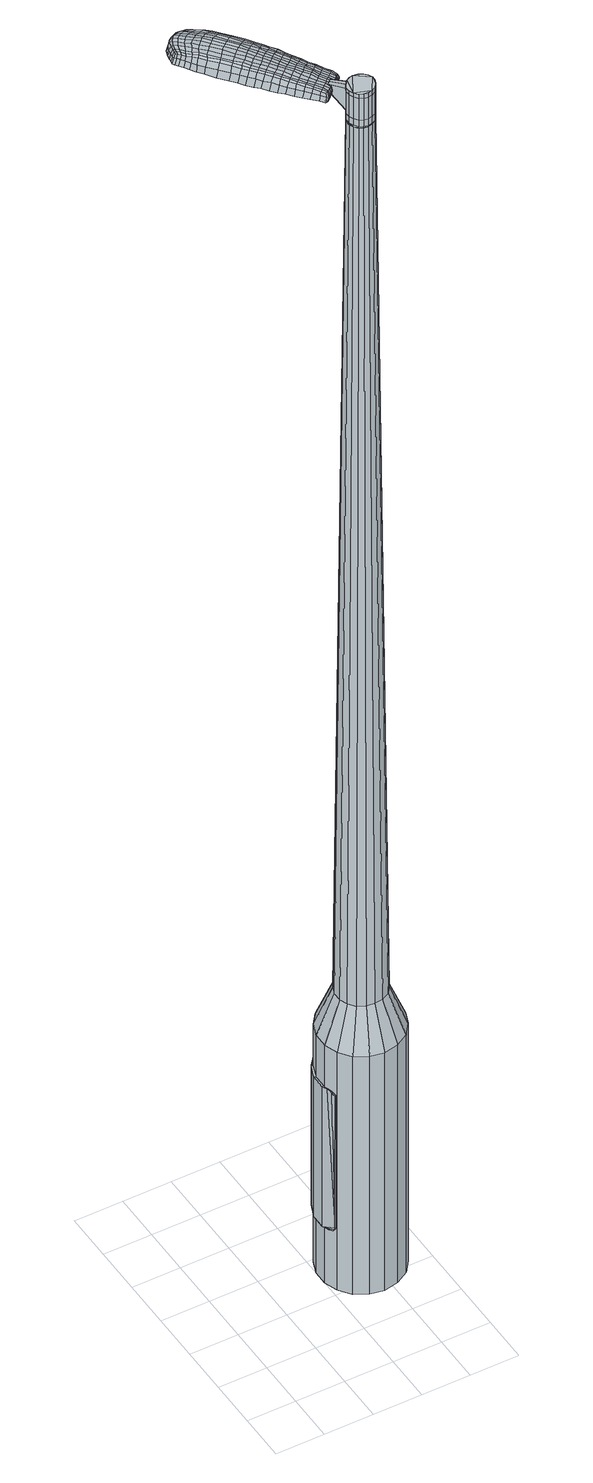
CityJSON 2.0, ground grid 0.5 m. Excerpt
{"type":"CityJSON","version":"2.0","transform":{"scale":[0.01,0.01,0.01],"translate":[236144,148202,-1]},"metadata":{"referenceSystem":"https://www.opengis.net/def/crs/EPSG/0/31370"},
"CityObjects":{
"object1":{"type":"GenericCityObject","attributes":{"cluster":288,"mean_distance_to_centroid":0.223,"new_centroid_x":236145.44,"new_centroid_y":148203.26,"mean_distance_to_camera":11.37,"H1":11.31,"H2":11.07,"Z_final":112.75,"cluster2":22,"proj_x":236150.49,"proj_y":148199,"id_line":53103,"bearing_l":220.07,"distance":6.6,"orientation":"right","G_obj":130.07},"geometry":[{"type":"MultiSurface","lod":"2","boundaries":[[[0,1,2,3]],[[1,4,5,2]],[[4,6,7,5]],[[6,8,9,7]],[[8,10,11,9]],[[10,12,13,11]],[[12,14,15,13]],[[14,16,17,15]],[[16,18,19,17]],[[18,20,21,19]],[[20,22,23,21]],[[22,24,25,23]],[[24,26,27,25]],[[26,28,29,27]],[[28,30,31,29]],[[30,32,33,31]],[[32,34,35,33]],[[34,0,3,35]],[[36,37,38,39]],[[38,40,41,42]],[[41,43,42]],[[42,44,45,46]],[[45,47,46]],[[46,48,49,50]],[[49,51,50]],[[42,46,50,38]],[[50,52,39,38]],[[53,36,39]],[[2,5,7,35]],[[7,9,11,15]],[[11,13,15]],[[15,17,19,23]],[[19,21,23]],[[23,25,27,31]],[[27,29,31]],[[15,23,31,7]],[[31,33,35,7]],[[3,2,35]],[[1,0,54,55]],[[0,34,56,54]],[[34,32,57,56]],[[32,30,58,57]],[[30,28,59,58]],[[28,26,60,59]],[[26,24,61,60]],[[24,22,62,61]],[[22,20,63,62]],[[20,18,64,63]],[[18,16,65,64]],[[16,14,66,65]],[[14,12,67,66]],[[12,10,68,67]],[[10,8,69,68]],[[8,6,70,69]],[[6,4,71,70]],[[4,1,55,71]],[[55,54,72,73]],[[54,56,74,72]],[[56,57,75,74]],[[57,58,76,75]],[[58,59,77,76]],[[59,60,78,77]],[[60,61,79,78]],[[61,62,80,79]],[[62,63,81,80]],[[63,64,82,81]],[[64,65,83,82]],[[65,66,84,83]],[[66,67,85,84]],[[67,68,86,85]],[[68,69,87,86]],[[69,70,88,87]],[[70,71,89,88]],[[71,55,73,89]],[[72,90,91,73]],[[74,92,90,72]],[[93,94,92,74]],[[95,96,94,93]],[[77,97,96,95]],[[98,99,97,77]],[[100,101,99,98]],[[102,103,101,100]],[[104,105,103,102]],[[106,107,105,104]],[[83,108,107,106]],[[109,110,108,83]],[[111,112,110,109]],[[86,113,112,111]],[[87,114,113,86]],[[88,115,114,87]],[[89,116,115,88]],[[73,91,116,89]],[[117,118,119,120]],[[121,117,120,122]],[[123,121,122,124]],[[125,123,124,126]],[[127,125,126,128]],[[129,127,128,130]],[[131,129,130,132]],[[133,131,132,134]],[[135,133,134,136]],[[137,135,136,138]],[[139,137,138,140]],[[141,139,140,142]],[[143,141,142,144]],[[145,143,144,146]],[[147,145,146,148]],[[149,147,148,150]],[[75,93,74]],[[75,76,95,93]],[[76,77,95]],[[78,98,77]],[[78,79,100,98]],[[79,80,102,100]],[[80,81,104,102]],[[81,82,106,104]],[[82,83,106]],[[84,109,83]],[[84,85,111,109]],[[85,86,111]],[[151,112,113]],[[151,152,110,112]],[[152,108,110]],[[153,107,108]],[[153,154,105,107]],[[154,155,103,105]],[[155,156,101,103]],[[156,157,99,101]],[[157,97,99]],[[158,96,97]],[[158,159,94,96]],[[159,92,94]],[[39,52,149,160]],[[91,90,161,150]],[[53,39,160,118]],[[90,92,119,161]],[[36,53,118,117]],[[92,159,120,119]],[[37,36,117,121]],[[159,158,122,120]],[[38,37,121,123]],[[158,97,124,122]],[[40,38,123,125]],[[97,157,126,124]],[[41,40,125,127]],[[157,156,128,126]],[[43,41,127,129]],[[156,155,130,128]],[[42,43,129,131]],[[155,154,132,130]],[[44,42,131,133]],[[154,153,134,132]],[[45,44,133,135]],[[153,108,136,134]],[[47,45,135,137]],[[108,152,138,136]],[[46,47,137,139]],[[152,151,140,138]],[[48,46,139,141]],[[151,113,142,140]],[[49,48,141,143]],[[113,114,144,142]],[[51,49,143,145]],[[114,115,146,144]],[[50,51,145,147]],[[115,116,148,146]],[[52,50,147,149]],[[116,91,150,148]],[[149,150,162,163]],[[150,161,164,162]],[[161,119,165,164]],[[119,118,166,165]],[[118,160,167,166]],[[160,149,163,167]],[[168,169,170,171]],[[172,168,171,173]],[[168,172,174,175]],[[169,168,175,176]],[[177,178,179,180]],[[181,177,180,182]],[[177,181,183,184]],[[178,177,184,185]],[[186,187,188,189]],[[190,186,189,191]],[[186,190,192,193]],[[187,186,193,194]],[[195,196,197,198]],[[199,195,198,200]],[[195,199,201,202]],[[196,195,202,203]],[[204,205,206,207]],[[208,204,207,209]],[[204,208,210,211]],[[205,204,211,212]],[[213,214,215,216]],[[217,213,216,218]],[[213,217,219,220]],[[214,213,220,221]],[[222,223,224,225]],[[214,222,225,215]],[[222,214,221,226]],[[223,222,226,227]],[[228,229,230,231]],[[223,228,231,224]],[[228,223,227,232]],[[229,228,232,233]],[[234,172,173,235]],[[229,234,235,230]],[[234,229,233,236]],[[172,234,236,174]],[[237,238,239,240]],[[241,237,240,242]],[[237,241,243,244]],[[238,237,244,245]],[[246,247,248,249]],[[238,246,249,239]],[[246,238,245,250]],[[247,246,250,251]],[[252,253,254,255]],[[247,252,255,248]],[[252,247,251,256]],[[253,252,256,257]],[[258,259,260,261]],[[253,258,261,254]],[[258,253,257,262]],[[259,258,262,263]],[[264,169,176,265]],[[259,264,265,260]],[[264,259,263,266]],[[169,264,266,170]],[[267,268,269,270]],[[271,267,270,272]],[[267,271,273,274]],[[268,267,274,275]],[[276,277,278,279]],[[268,276,279,269]],[[276,268,275,280]],[[277,276,280,281]],[[282,283,284,285]],[[277,282,285,278]],[[282,277,281,286]],[[283,282,286,287]],[[288,181,182,289]],[[283,288,289,284]],[[288,283,287,290]],[[181,288,290,183]],[[291,292,293,294]],[[295,291,294,296]],[[291,295,297,298]],[[292,291,298,299]],[[300,301,302,303]],[[292,300,303,293]],[[300,292,299,304]],[[301,300,304,305]],[[306,307,308,309]],[[301,306,309,302]],[[306,301,305,310]],[[307,306,310,311]],[[312,313,314,315]],[[307,312,315,308]],[[312,307,311,316]],[[313,312,316,317]],[[318,178,185,319]],[[313,318,319,314]],[[318,313,317,320]],[[178,318,320,179]],[[321,207,206,322]],[[323,321,322,324]],[[321,323,325,326]],[[207,321,326,209]],[[327,323,324,328]],[[329,327,328,330]],[[327,329,331,332]],[[323,327,332,325]],[[333,329,330,334]],[[335,333,334,336]],[[333,335,337,338]],[[329,333,338,331]],[[339,335,336,340]],[[341,339,340,342]],[[339,341,343,344]],[[335,339,344,337]],[[345,341,342,346]],[[196,345,346,197]],[[345,196,203,347]],[[341,345,347,343]],[[348,349,194,193]],[[350,348,193,192]],[[348,350,351,352]],[[349,348,352,353]],[[354,355,353,352]],[[356,354,352,351]],[[354,356,357,358]],[[355,354,358,359]],[[360,361,359,358]],[[362,360,358,357]],[[360,362,363,364]],[[361,360,364,365]],[[366,367,365,364]],[[368,366,364,363]],[[366,368,201,199]],[[367,366,199,200]],[[369,370,371,372]],[[271,369,372,273]],[[369,271,272,373]],[[370,369,373,374]],[[375,190,191,376]],[[370,375,376,371]],[[375,370,374,377]],[[190,375,377,192]],[[378,379,380,381]],[[217,378,381,219]],[[378,217,218,382]],[[379,378,382,383]],[[384,385,386,387]],[[379,384,387,380]],[[384,379,383,388]],[[385,384,388,389]],[[390,187,194,391]],[[385,390,391,386]],[[390,385,389,392]],[[187,390,392,188]],[[393,394,395,396]],[[175,393,396,176]],[[393,175,174,397]],[[394,393,397,398]],[[399,400,401,402]],[[394,399,402,395]],[[399,394,398,403]],[[400,399,403,404]],[[405,198,197,406]],[[400,405,406,401]],[[405,400,404,407]],[[198,405,407,200]],[[408,409,410,411]],[[180,408,411,182]],[[408,180,179,412]],[[409,408,412,413]],[[414,202,201,415]],[[409,414,415,410]],[[414,409,413,416]],[[202,414,416,203]],[[417,418,419,420]],[[295,417,420,297]],[[417,295,296,421]],[[418,417,421,422]],[[423,208,209,424]],[[418,423,424,419]],[[423,418,422,425]],[[208,423,425,210]],[[426,427,428,429]],[[241,426,429,243]],[[426,241,242,430]],[[427,426,430,431]],[[432,433,434,435]],[[427,432,435,428]],[[432,427,431,436]],[[433,432,436,437]],[[438,205,212,439]],[[433,438,439,434]],[[438,433,437,440]],[[205,438,440,206]],[[441,442,431,430]],[[240,441,430,242]],[[441,240,239,443]],[[442,441,443,444]],[[445,446,437,436]],[[442,445,436,431]],[[445,442,444,447]],[[446,445,447,448]],[[449,322,206,440]],[[446,449,440,437]],[[449,446,448,450]],[[322,449,450,324]],[[451,452,453,454]],[[298,451,454,299]],[[451,298,297,420]],[[452,451,420,419]],[[455,326,325,456]],[[452,455,456,453]],[[455,452,419,424]],[[326,455,424,209]],[[457,458,444,443]],[[249,457,443,239]],[[457,249,248,459]],[[458,457,459,460]],[[461,462,448,447]],[[458,461,447,444]],[[461,458,460,463]],[[462,461,463,464]],[[465,328,324,450]],[[462,465,450,448]],[[465,462,464,466]],[[328,465,466,330]],[[467,468,469,470]],[[304,467,470,305]],[[467,304,299,454]],[[468,467,454,453]],[[471,332,331,472]],[[468,471,472,469]],[[471,468,453,456]],[[332,471,456,325]],[[473,474,460,459]],[[255,473,459,248]],[[473,255,254,475]],[[474,473,475,476]],[[477,478,464,463]],[[474,477,463,460]],[[477,474,476,479]],[[478,477,479,480]],[[481,334,330,466]],[[478,481,466,464]],[[481,478,480,482]],[[334,481,482,336]],[[483,484,485,486]],[[310,483,486,311]],[[483,310,305,470]],[[484,483,470,469]],[[487,338,337,488]],[[484,487,488,485]],[[487,484,469,472]],[[338,487,472,331]],[[489,490,476,475]],[[261,489,475,254]],[[489,261,260,491]],[[490,489,491,492]],[[493,494,480,479]],[[490,493,479,476]],[[493,490,492,495]],[[494,493,495,496]],[[497,340,336,482]],[[494,497,482,480]],[[497,494,496,498]],[[340,497,498,342]],[[499,500,501,502]],[[316,499,502,317]],[[499,316,311,486]],[[500,499,486,485]],[[503,344,343,504]],[[500,503,504,501]],[[503,500,485,488]],[[344,503,488,337]],[[505,506,492,491]],[[265,505,491,260]],[[505,265,176,396]],[[506,505,396,395]],[[507,508,496,495]],[[506,507,495,492]],[[507,506,395,402]],[[508,507,402,401]],[[509,346,342,498]],[[508,509,498,496]],[[509,508,401,406]],[[346,509,406,197]],[[510,511,413,412]],[[320,510,412,179]],[[510,320,317,502]],[[511,510,502,501]],[[512,347,203,416]],[[511,512,416,413]],[[512,511,501,504]],[[347,512,504,343]],[[513,514,374,373]],[[270,513,373,272]],[[513,270,269,515]],[[514,513,515,516]],[[517,350,192,377]],[[514,517,377,374]],[[517,514,516,518]],[[350,517,518,351]],[[519,520,521,522]],[[220,519,522,221]],[[519,220,219,381]],[[520,519,381,380]],[[523,524,525,526]],[[520,523,526,521]],[[523,520,380,387]],[[524,523,387,386]],[[527,349,353,528]],[[524,527,528,525]],[[527,524,386,391]],[[349,527,391,194]],[[529,530,516,515]],[[279,529,515,269]],[[529,279,278,531]],[[530,529,531,532]],[[533,356,351,518]],[[530,533,518,516]],[[533,530,532,534]],[[356,533,534,357]],[[535,536,537,538]],[[226,535,538,227]],[[535,226,221,522]],[[536,535,522,521]],[[539,540,541,542]],[[536,539,542,537]],[[539,536,521,526]],[[540,539,526,525]],[[543,355,359,544]],[[540,543,544,541]],[[543,540,525,528]],[[355,543,528,353]],[[545,546,532,531]],[[285,545,531,278]],[[545,285,284,547]],[[546,545,547,548]],[[549,362,357,534]],[[546,549,534,532]],[[549,546,548,550]],[[362,549,550,363]],[[551,552,553,554]],[[232,551,554,233]],[[551,232,227,538]],[[552,551,538,537]],[[555,556,557,558]],[[552,555,558,553]],[[555,552,537,542]],[[556,555,542,541]],[[559,361,365,560]],[[556,559,560,557]],[[559,556,541,544]],[[361,559,544,359]],[[561,562,548,547]],[[289,561,547,284]],[[561,289,182,411]],[[562,561,411,410]],[[563,368,363,550]],[[562,563,550,548]],[[563,562,410,415]],[[368,563,415,201]],[[564,565,398,397]],[[236,564,397,174]],[[564,236,233,554]],[[565,564,554,553]],[[566,567,404,403]],[[565,566,403,398]],[[566,565,553,558]],[[567,566,558,557]],[[568,367,200,407]],[[567,568,407,404]],[[568,567,557,560]],[[367,568,560,365]],[[569,570,571,572]],[[572,571,573,574]],[[575,573,571,576]],[[576,571,570,577]],[[578,579,580,581]],[[581,580,582,583]],[[584,582,580,585]],[[585,580,579,586]],[[587,588,589,590]],[[590,589,591,592]],[[593,591,589,594]],[[594,589,588,595]],[[596,597,598,599]],[[599,598,600,601]],[[602,600,598,603]],[[603,598,597,604]],[[605,606,607,608]],[[608,607,609,610]],[[611,609,607,612]],[[612,607,606,613]],[[614,615,616,617]],[[617,616,618,619]],[[620,618,616,621]],[[621,616,615,622]],[[623,624,625,626]],[[626,625,615,614]],[[622,615,625,627]],[[627,625,624,628]],[[629,630,631,632]],[[632,631,624,623]],[[628,624,631,633]],[[633,631,630,634]],[[574,573,635,636]],[[636,635,630,629]],[[634,630,635,637]],[[637,635,573,575]],[[638,639,640,641]],[[641,640,642,643]],[[644,642,640,645]],[[645,640,639,646]],[[647,648,649,650]],[[650,649,639,638]],[[646,639,649,651]],[[651,649,648,652]],[[653,654,655,656]],[[656,655,648,647]],[[652,648,655,657]],[[657,655,654,658]],[[659,660,661,662]],[[662,661,654,653]],[[658,654,661,663]],[[663,661,660,664]],[[577,570,665,666]],[[666,665,660,659]],[[664,660,665,667]],[[667,665,570,569]],[[668,669,670,671]],[[671,670,672,673]],[[674,672,670,675]],[[675,670,669,676]],[[677,678,679,680]],[[680,679,669,668]],[[676,669,679,681]],[[681,679,678,682]],[[683,684,685,686]],[[686,685,678,677]],[[682,678,685,687]],[[687,685,684,688]],[[583,582,689,690]],[[690,689,684,683]],[[688,684,689,691]],[[691,689,582,584]],[[692,693,694,695]],[[695,694,696,697]],[[698,696,694,699]],[[699,694,693,700]],[[701,702,703,704]],[[704,703,693,692]],[[700,693,703,705]],[[705,703,702,706]],[[707,708,709,710]],[[710,709,702,701]],[[706,702,709,711]],[[711,709,708,712]],[[713,714,715,716]],[[716,715,708,707]],[[712,708,715,717]],[[717,715,714,718]],[[586,579,719,720]],[[720,719,714,713]],[[718,714,719,721]],[[721,719,579,578]],[[605,608,722,723]],[[723,722,724,725]],[[726,724,722,727]],[[727,722,608,610]],[[725,724,728,729]],[[729,728,730,731]],[[732,730,728,733]],[[733,728,724,726]],[[731,730,734,735]],[[735,734,736,737]],[[738,736,734,739]],[[739,734,730,732]],[[737,736,740,741]],[[741,740,742,743]],[[744,742,740,745]],[[745,740,736,738]],[[743,742,746,747]],[[747,746,597,596]],[[604,597,746,748]],[[748,746,742,744]],[[595,749,750,594]],[[594,750,751,593]],[[752,751,750,753]],[[753,750,749,754]],[[754,755,756,753]],[[753,756,757,752]],[[758,757,756,759]],[[759,756,755,760]],[[760,761,762,759]],[[759,762,763,758]],[[764,763,762,765]],[[765,762,761,766]],[[766,767,768,765]],[[765,768,769,764]],[[602,769,768,600]],[[600,768,767,601]],[[770,771,772,773]],[[773,772,672,674]],[[673,672,772,774]],[[774,772,771,775]],[[592,591,776,777]],[[777,776,771,770]],[[775,771,776,778]],[[778,776,591,593]],[[779,780,781,782]],[[782,781,618,620]],[[619,618,781,783]],[[783,781,780,784]],[[785,786,787,788]],[[788,787,780,779]],[[784,780,787,789]],[[789,787,786,790]],[[595,588,791,792]],[[792,791,786,785]],[[790,786,791,793]],[[793,791,588,587]],[[794,795,796,797]],[[797,796,576,577]],[[575,576,796,798]],[[798,796,795,799]],[[800,801,802,803]],[[803,802,795,794]],[[799,795,802,804]],[[804,802,801,805]],[[596,599,806,807]],[[807,806,801,800]],[[805,801,806,808]],[[808,806,599,601]],[[809,810,811,812]],[[812,811,581,583]],[[578,581,811,813]],[[813,811,810,814]],[[602,603,815,816]],[[816,815,810,809]],[[814,810,815,817]],[[817,815,603,604]],[[818,819,820]],[[820,819,696,698]],[[696,819,697]],[[697,819,821]],[[610,609,822,823]],[[823,822,819,818]],[[821,819,822,824]],[[824,822,609,611]],[[825,826,827,644]],[[827,642,644]],[[643,642,827,828]],[[828,827,826,829]],[[830,831,832,833]],[[833,832,826,825]],[[829,826,832,834]],[[834,832,831,835]],[[613,606,836,837]],[[837,836,831,830]],[[835,831,836,838]],[[838,836,606,605]],[[829,839,840,828]],[[828,840,641,643]],[[638,641,840,841]],[[841,840,839,842]],[[835,843,844,834]],[[834,844,839,829]],[[842,839,844,845]],[[845,844,843,846]],[[605,723,847,838]],[[838,847,843,835]],[[846,843,847,848]],[[848,847,723,725]],[[849,850,851,852]],[[852,851,699,700]],[[698,699,851,820]],[[820,851,850,818]],[[726,727,853,854]],[[854,853,850,849]],[[818,850,853,823]],[[823,853,727,610]],[[842,855,856,841]],[[841,856,650,638]],[[647,650,856,857]],[[857,856,855,858]],[[846,859,860,845]],[[845,860,855,842]],[[858,855,860,861]],[[861,860,859,862]],[[725,729,863,848]],[[848,863,859,846]],[[862,859,863,864]],[[864,863,729,731]],[[865,866,867,868]],[[868,867,705,706]],[[700,705,867,852]],[[852,867,866,849]],[[732,733,869,870]],[[870,869,866,865]],[[849,866,869,854]],[[854,869,733,726]],[[858,871,872,857]],[[857,872,656,647]],[[653,656,872,873]],[[873,872,871,874]],[[862,875,876,861]],[[861,876,871,858]],[[874,871,876,877]],[[877,876,875,878]],[[731,735,879,864]],[[864,879,875,862]],[[878,875,879,880]],[[880,879,735,737]],[[881,882,883,884]],[[884,883,711,712]],[[706,711,883,868]],[[868,883,882,865]],[[738,739,885,886]],[[886,885,882,881]],[[865,882,885,870]],[[870,885,739,732]],[[874,887,888,873]],[[873,888,662,653]],[[659,662,888,889]],[[889,888,887,890]],[[878,891,892,877]],[[877,892,887,874]],[[890,887,892,893]],[[893,892,891,894]],[[737,741,895,880]],[[880,895,891,878]],[[894,891,895,896]],[[896,895,741,743]],[[897,898,899,900]],[[900,899,717,718]],[[712,717,899,884]],[[884,899,898,881]],[[744,745,901,902]],[[902,901,898,897]],[[881,898,901,886]],[[886,901,745,738]],[[890,903,904,889]],[[889,904,666,659]],[[577,666,904,797]],[[797,904,903,794]],[[894,905,906,893]],[[893,906,903,890]],[[794,903,906,803]],[[803,906,905,800]],[[743,747,907,896]],[[896,907,905,894]],[[800,905,907,807]],[[807,907,747,596]],[[814,908,909,813]],[[813,909,721,578]],[[718,721,909,900]],[[900,909,908,897]],[[604,748,910,817]],[[817,910,908,814]],[[897,908,910,902]],[[902,910,748,744]],[[775,911,912,774]],[[774,912,671,673]],[[668,671,912,913]],[[913,912,911,914]],[[593,751,915,778]],[[778,915,911,775]],[[914,911,915,916]],[[916,915,751,752]],[[917,918,919,920]],[[920,919,621,622]],[[620,621,919,782]],[[782,919,918,779]],[[921,922,923,924]],[[924,923,918,917]],[[779,918,923,788]],[[788,923,922,785]],[[754,749,925,926]],[[926,925,922,921]],[[785,922,925,792]],[[792,925,749,595]],[[914,927,928,913]],[[913,928,680,668]],[[677,680,928,929]],[[929,928,927,930]],[[752,757,931,916]],[[916,931,927,914]],[[930,927,931,932]],[[932,931,757,758]],[[933,934,935,936]],[[936,935,627,628]],[[622,627,935,920]],[[920,935,934,917]],[[937,938,939,940]],[[940,939,934,933]],[[917,934,939,924]],[[924,939,938,921]],[[760,755,941,942]],[[942,941,938,937]],[[921,938,941,926]],[[926,941,755,754]],[[930,943,944,929]],[[929,944,686,677]],[[683,686,944,945]],[[945,944,943,946]],[[758,763,947,932]],[[932,947,943,930]],[[946,943,947,948]],[[948,947,763,764]],[[949,950,951,952]],[[952,951,633,634]],[[628,633,951,936]],[[936,951,950,933]],[[953,954,955,956]],[[956,955,950,949]],[[933,950,955,940]],[[940,955,954,937]],[[766,761,957,958]],[[958,957,954,953]],[[937,954,957,942]],[[942,957,761,760]],[[946,959,960,945]],[[945,960,690,683]],[[583,690,960,812]],[[812,960,959,809]],[[764,769,961,948]],[[948,961,959,946]],[[809,959,961,816]],[[816,961,769,602]],[[799,962,963,798]],[[798,963,637,575]],[[634,637,963,952]],[[952,963,962,949]],[[805,964,965,804]],[[804,965,962,799]],[[949,962,965,956]],[[956,965,964,953]],[[601,767,966,808]],[[808,966,964,805]],[[953,964,966,958]],[[958,966,767,766]],[[569,572,171,170]],[[572,574,173,171]],[[584,585,184,183]],[[585,586,185,184]],[[587,590,189,188]],[[590,592,191,189]],[[611,612,211,210]],[[612,613,212,211]],[[614,617,216,215]],[[617,619,218,216]],[[623,626,225,224]],[[626,614,215,225]],[[629,632,231,230]],[[632,623,224,231]],[[574,636,235,173]],[[636,629,230,235]],[[644,645,244,243]],[[645,646,245,244]],[[646,651,250,245]],[[651,652,251,250]],[[652,657,256,251]],[[657,658,257,256]],[[658,663,262,257]],[[663,664,263,262]],[[664,667,266,263]],[[667,569,170,266]],[[674,675,274,273]],[[675,676,275,274]],[[676,681,280,275]],[[681,682,281,280]],[[682,687,286,281]],[[687,688,287,286]],[[688,691,290,287]],[[691,584,183,290]],[[692,695,294,293]],[[695,697,296,294]],[[701,704,303,302]],[[704,692,293,303]],[[707,710,309,308]],[[710,701,302,309]],[[713,716,315,314]],[[716,707,308,315]],[[586,720,319,185]],[[720,713,314,319]],[[770,773,372,371]],[[773,674,273,372]],[[592,777,376,191]],[[777,770,371,376]],[[619,783,382,218]],[[783,784,383,382]],[[784,789,388,383]],[[789,790,389,388]],[[790,793,392,389]],[[793,587,188,392]],[[697,421,296]],[[697,821,422,421]],[[821,824,425,422]],[[824,611,210,425]],[[825,644,429,428]],[[644,243,429]],[[830,833,435,434]],[[833,825,428,435]],[[613,837,439,212]],[[837,830,434,439]],[[967,968,969,970]],[[971,972,970,969]],[[973,974,975,976]],[[977,978,979,980]],[[968,981,982,969]],[[983,971,969,982]],[[984,973,976,985]],[[986,987,978,977]],[[981,988,989,982]],[[989,990,983,982]],[[991,984,985,992]],[[993,987,986,994]],[[988,995,996,989]],[[996,997,990,989]],[[998,991,992,999]],[[1000,993,994,1001]],[[1002,1003,1004,1005]],[[1006,1007,1003,1002]],[[1006,1008,1009,1007]],[[1008,1010,1011,1009]],[[1012,1013,1014,1015]],[[1016,1017,1013,1012]],[[1018,1019,1017,1016]],[[1020,1019,1018]],[[1015,1004,1003,1012]],[[1012,1003,1007,1016]],[[1007,1009,1018,1016]],[[1009,1011,1020,1018]],[[976,975,972,971]],[[985,976,971,983]],[[990,992,985,983]],[[997,999,992,990]],[[977,980,974,973]],[[986,977,973,984]],[[994,986,984,991]],[[1001,994,991,998]],[[978,1002,1005,979]],[[987,1006,1002,978]],[[1008,1006,987,993]],[[1010,1008,993,1000]],[[1021,1022,1023,1024]],[[1023,1025,1026,1027]],[[1023,1027,1028,1029]],[[1023,1029,1024]],[[1030,1021,1024,1031]],[[1032,1031,1024,1033]],[[1034,1033,1024]],[[1035,1023,1022,1036]],[[1037,1035,1036,1038]],[[1039,1037,1038,1040]],[[1041,1039,1040,1042]],[[1043,1041,1042,1044]],[[1044,1045,1046,1047]],[[1044,1047,1048,1049]],[[1044,1049,1050,1051]],[[1050,1052,1053,1054]],[[1050,1054,1055,1056]],[[1050,1056,1051]],[[1044,1051,1043]],[[1057,1058,1022,1021]],[[1059,1060,1025,1023]],[[1061,1062,1034,1024]],[[1058,1063,1036,1022]],[[1064,1059,1023,1035]],[[1063,1065,1038,1036]],[[1066,1064,1035,1037]],[[1065,1067,1040,1038]],[[1068,1066,1037,1039]],[[1067,1069,1042,1040]],[[1070,1068,1039,1041]],[[1069,1071,1044,1042]],[[1072,1070,1041,1043]],[[1071,1073,1045,1044]],[[1074,1075,1052,1050]],[[1076,1072,1043,1051]],[[1046,1045,1073,1077]],[[1047,1046,1077,1078]],[[1048,1047,1078,1079]],[[1049,1048,1079,1080]],[[1050,1049,1080,1074]],[[1081,1057,1021,1030]],[[1082,1081,1030,1031]],[[1083,1082,1031,1032]],[[1084,1083,1032,1033]],[[1062,1084,1033,1034]],[[1026,1025,1060,1085]],[[1053,1052,1075,1086]],[[1027,1026,1085,1087]],[[1028,1027,1087,1088]],[[1029,1028,1088,1089]],[[1024,1029,1089,1061]],[[1054,1053,1086,1090]],[[1055,1054,1090,1091]],[[1056,1055,1091,1092]],[[1051,1056,1092,1076]]]}]}
},
"vertices":[
[114,158,384],[127,165,384],[127,165,96],[114,158,96],[141,168,384],[141,168,96],[156,166,384],[156,166,96],[169,158,384],[169,158,96],[178,147,384],[178,147,96],[183,133,384],[183,133,96],[183,118,384],[183,118,96],[178,105,384],[178,105,96],[169,93,384],[169,93,96],[156,86,384],[156,86,96],[141,83,384],[141,83,96],[127,86,384],[127,86,96],[114,93,384],[114,93,96],[105,105,384],[105,105,96],[100,118,384],[100,118,96],[100,133,384],[100,133,96],[105,147,384],[105,147,96],[128,128,1524],[128,123,1524],[130,119,1524],[133,136,1524],[133,115,1524],[137,113,1524],[146,113,1524],[141,112,1524],[150,115,1524],[153,119,1524],[155,128,1524],[155,123,1524],[153,132,1524],[150,136,1524],[141,139,1524],[146,138,1524],[137,138,1524],[130,132,1524],[125,145,429],[133,149,429],[120,138,429],[117,130,429],[117,121,429],[120,113,429],[125,106,429],[133,102,429],[141,101,429],[150,102,429],[158,106,429],[163,113,429],[166,121,429],[166,130,429],[163,138,429],[158,145,429],[150,149,429],[141,151,429],[133,136,1483],[137,138,1483],[130,132,1483],[128,128,1483],[128,123,1483],[130,119,1483],[133,115,1483],[137,113,1483],[141,112,1483],[146,113,1483],[150,115,1483],[153,119,1483],[155,123,1483],[155,128,1483],[153,132,1483],[150,136,1483],[146,138,1483],[141,139,1483],[133,136,1485],[137,138,1485],[130,132,1485],[129,128,1483],[129,128,1485],[129,123,1483],[129,123,1485],[130,119,1485],[133,116,1483],[133,116,1485],[137,114,1483],[137,114,1485],[141,113,1483],[141,113,1485],[146,114,1483],[146,114,1485],[150,116,1483],[150,116,1485],[153,119,1485],[154,123,1483],[154,123,1485],[154,128,1483],[154,128,1485],[153,132,1485],[150,136,1485],[146,138,1485],[141,139,1485],[128,128,1519],[130,132,1519],[130,132,1493],[128,128,1493],[128,123,1519],[128,123,1493],[130,119,1519],[130,119,1493],[133,115,1519],[133,115,1493],[137,113,1519],[137,113,1493],[141,112,1519],[141,112,1493],[146,113,1519],[146,113,1493],[150,115,1519],[150,115,1493],[153,119,1519],[153,119,1493],[155,123,1519],[155,123,1493],[155,128,1519],[155,128,1493],[153,132,1519],[153,132,1493],[150,136,1519],[150,136,1493],[146,138,1519],[146,138,1493],[141,139,1519],[141,139,1493],[137,138,1519],[137,138,1493],[155,128,1485],[155,123,1485],[150,115,1485],[146,113,1485],[141,112,1485],[137,113,1485],[133,115,1485],[128,123,1485],[128,128,1485],[133,136,1519],[133,136,1493],[123,152,1513],[123,152,1518],[121,150,1513],[118,148,1513],[118,148,1518],[121,150,1518],[88,220,1519],[92,214,1518],[93,216,1509],[88,222,1510],[83,226,1519],[83,228,1510],[82,225,1526],[87,218,1525],[92,212,1525],[58,195,1519],[63,190,1518],[65,190,1525],[60,195,1525],[53,201,1519],[54,202,1526],[51,201,1510],[56,195,1510],[61,190,1509],[25,262,1519],[27,265,1519],[27,265,1513],[24,263,1513],[22,259,1519],[21,260,1513],[23,258,1524],[26,261,1524],[28,263,1524],[72,206,1530],[77,200,1529],[80,202,1529],[75,208,1530],[66,213,1531],[69,215,1531],[63,210,1530],[69,203,1530],[74,198,1529],[124,144,1512],[126,146,1512],[126,147,1517],[124,145,1517],[122,142,1512],[121,143,1517],[121,143,1506],[124,145,1506],[126,147,1506],[49,264,1519],[51,262,1519],[52,263,1512],[49,266,1512],[47,265,1518],[47,267,1512],[47,264,1522],[48,263,1523],[50,261,1524],[55,258,1519],[59,254,1519],[59,256,1512],[55,260,1512],[54,257,1524],[58,253,1525],[63,250,1519],[68,244,1519],[68,246,1511],[63,252,1511],[62,249,1526],[67,243,1526],[75,235,1519],[76,237,1510],[75,234,1526],[132,160,1513],[128,167,1513],[127,165,1518],[132,159,1517],[135,156,1512],[134,156,1516],[136,157,1506],[132,162,1507],[128,168,1507],[123,173,1514],[119,179,1515],[118,177,1520],[123,171,1519],[124,174,1507],[119,180,1507],[114,185,1515],[110,191,1516],[109,189,1522],[114,183,1521],[115,186,1508],[110,192,1508],[105,197,1517],[101,202,1517],[100,201,1524],[105,195,1523],[106,198,1508],[101,204,1509],[97,208,1518],[96,206,1524],[97,210,1509],[21,242,1519],[23,239,1519],[24,239,1524],[22,242,1523],[20,244,1518],[21,244,1522],[18,244,1512],[19,242,1512],[21,239,1512],[26,235,1519],[29,230,1519],[30,231,1525],[27,235,1524],[24,235,1512],[27,230,1512],[32,225,1519],[37,219,1519],[39,219,1526],[34,226,1526],[31,225,1511],[36,219,1511],[45,210,1519],[47,211,1526],[43,210,1510],[109,141,1513],[104,147,1513],[102,147,1507],[108,141,1507],[113,137,1512],[112,137,1506],[113,138,1516],[110,141,1517],[105,147,1518],[99,152,1514],[93,157,1515],[92,157,1507],[97,152,1507],[100,152,1519],[95,158,1520],[88,163,1515],[83,168,1516],[81,168,1508],[86,163,1508],[90,163,1521],[85,169,1522],[78,174,1517],[73,179,1517],[71,179,1509],[76,174,1508],[80,174,1523],[75,179,1524],[68,184,1518],[66,184,1509],[70,185,1524],[120,149,1519],[122,151,1519],[115,155,1520],[117,157,1520],[113,153,1520],[118,147,1519],[111,161,1522],[113,162,1522],[106,166,1523],[108,168,1523],[103,164,1523],[108,159,1521],[101,172,1524],[103,174,1524],[96,178,1525],[98,179,1525],[94,176,1525],[99,170,1524],[91,183,1526],[94,185,1526],[87,189,1527],[89,191,1527],[84,187,1527],[89,181,1526],[82,195,1528],[84,197,1528],[79,192,1528],[27,259,1527],[30,261,1527],[25,256,1526],[28,252,1527],[30,255,1528],[33,258,1528],[34,250,1529],[37,253,1529],[32,247,1528],[36,242,1530],[39,245,1530],[42,247,1530],[44,239,1531],[47,242,1531],[41,236,1530],[47,229,1531],[50,232,1531],[53,235,1531],[58,223,1531],[61,225,1531],[55,220,1531],[19,246,1518],[19,249,1519],[18,249,1513],[18,246,1513],[21,246,1523],[21,249,1523],[20,254,1519],[19,254,1513],[22,253,1524],[45,266,1518],[42,267,1518],[42,266,1523],[45,265,1523],[45,268,1513],[42,268,1513],[38,268,1519],[34,267,1519],[35,266,1524],[39,266,1523],[38,269,1513],[34,268,1513],[31,266,1519],[32,265,1524],[30,267,1513],[86,217,1528],[85,216,1528],[89,210,1528],[91,211,1527],[81,224,1528],[79,222,1529],[83,214,1529],[80,212,1530],[85,206,1529],[87,208,1528],[77,221,1529],[74,219,1530],[77,210,1530],[82,204,1529],[72,217,1531],[61,196,1528],[63,198,1529],[57,204,1529],[56,203,1528],[66,191,1527],[68,192,1528],[66,200,1529],[60,207,1530],[71,195,1528],[115,136,1512],[117,138,1512],[116,139,1517],[115,138,1517],[114,137,1506],[116,138,1506],[119,140,1512],[119,141,1517],[118,140,1506],[136,154,1512],[134,152,1512],[134,154,1506],[136,155,1506],[134,154,1517],[133,153,1517],[133,151,1512],[131,149,1512],[130,150,1506],[133,152,1506],[132,152,1517],[130,150,1517],[129,148,1512],[128,148,1506],[128,148,1517],[131,158,1519],[130,157,1519],[126,164,1520],[125,163,1520],[128,156,1519],[126,154,1519],[123,162,1520],[121,160,1520],[124,152,1519],[119,158,1520],[111,142,1519],[113,143,1519],[108,149,1520],[106,147,1520],[115,145,1519],[110,151,1520],[122,170,1521],[121,169,1521],[117,176,1522],[116,175,1522],[119,168,1521],[117,166,1521],[114,173,1522],[112,172,1523],[115,164,1522],[110,170,1523],[101,153,1521],[103,154,1521],[98,160,1522],[96,158,1522],[105,156,1521],[100,162,1522],[113,182,1523],[112,181,1523],[108,188,1524],[107,187,1524],[110,179,1523],[107,177,1524],[105,185,1525],[103,183,1525],[105,176,1524],[101,181,1525],[91,164,1523],[93,165,1523],[88,171,1524],[86,169,1524],[95,167,1524],[91,173,1525],[104,194,1525],[103,193,1525],[100,200,1526],[98,198,1526],[101,191,1526],[98,189,1526],[96,197,1527],[94,195,1527],[96,187,1526],[91,193,1527],[81,175,1525],[83,176,1525],[78,182,1526],[76,180,1526],[86,178,1526],[81,184,1527],[95,205,1527],[94,204,1527],[92,202,1527],[89,201,1528],[87,199,1528],[71,185,1527],[73,187,1527],[76,189,1528],[22,244,1525],[22,247,1525],[24,241,1526],[25,244,1526],[23,251,1526],[26,248,1527],[46,263,1525],[44,264,1525],[47,261,1526],[49,261,1525],[41,264,1525],[37,264,1526],[40,261,1527],[43,261,1526],[34,263,1526],[36,260,1527],[27,237,1526],[28,239,1527],[31,232,1527],[32,234,1528],[30,243,1528],[34,238,1529],[53,257,1526],[50,257,1527],[55,253,1528],[57,253,1527],[47,257,1527],[44,256,1528],[48,251,1529],[52,252,1528],[41,255,1528],[45,249,1530],[35,227,1528],[36,229,1529],[40,221,1528],[41,223,1529],[38,233,1529],[44,226,1530],[61,248,1528],[59,248,1528],[64,241,1529],[66,242,1528],[56,247,1529],[53,246,1530],[59,239,1530],[62,240,1530],[50,244,1530],[56,237,1531],[48,212,1529],[49,213,1529],[52,216,1530],[74,233,1528],[72,232,1529],[69,231,1530],[66,229,1530],[64,227,1531],[91,215,1509],[91,213,1518],[86,218,1518],[87,220,1509],[81,225,1519],[81,227,1510],[81,223,1525],[86,217,1525],[90,211,1525],[66,191,1525],[65,191,1518],[60,196,1518],[62,197,1525],[54,203,1519],[56,203,1525],[52,203,1510],[58,196,1509],[63,191,1509],[28,264,1513],[29,263,1519],[26,261,1519],[26,262,1513],[24,258,1519],[23,258,1513],[25,257,1524],[27,260,1524],[30,262,1524],[79,203,1528],[77,201,1528],[72,206,1529],[75,208,1529],[66,213,1529],[69,215,1529],[64,211,1529],[69,204,1529],[74,198,1528],[124,148,1516],[125,148,1512],[123,146,1512],[122,147,1516],[121,144,1512],[120,145,1516],[120,144,1506],[122,146,1506],[125,148,1506],[50,262,1512],[50,260,1519],[48,262,1518],[48,264,1512],[46,264,1518],[46,265,1512],[46,263,1522],[47,261,1523],[49,259,1523],[58,255,1512],[57,253,1519],[53,257,1519],[54,259,1512],[53,256,1524],[57,252,1525],[67,245,1511],[66,243,1519],[61,249,1519],[62,251,1511],[61,247,1525],[66,241,1526],[74,234,1519],[74,236,1510],[73,233,1526],[126,164,1518],[126,165,1513],[131,159,1513],[130,158,1517],[133,155,1512],[132,155,1515],[134,156,1506],[131,161,1506],[126,167,1507],[117,176,1520],[117,177,1514],[122,171,1514],[121,170,1519],[122,173,1507],[117,179,1507],[108,188,1522],[108,189,1516],[113,184,1515],[112,182,1521],[113,185,1508],[109,191,1508],[99,200,1523],[99,201,1517],[104,195,1516],[103,194,1522],[104,197,1508],[100,203,1508],[95,207,1517],[95,205,1524],[95,209,1509],[26,240,1523],[24,240,1519],[23,243,1518],[24,243,1523],[22,244,1518],[23,244,1522],[20,244,1512],[21,242,1512],[23,240,1512],[32,232,1525],[30,231,1519],[27,236,1519],[28,236,1524],[25,236,1512],[29,231,1512],[41,221,1526],[39,220,1519],[34,227,1519],[36,227,1525],[32,227,1511],[37,220,1511],[46,212,1519],[48,212,1526],[44,212,1510],[104,148,1507],[105,148,1513],[110,143,1513],[109,143,1506],[114,139,1512],[113,139,1506],[114,140,1515],[111,143,1517],[106,148,1518],[93,159,1507],[95,159,1514],[100,153,1514],[98,153,1507],[101,154,1519],[96,159,1520],[83,170,1508],[85,170,1516],[90,164,1515],[88,164,1508],[91,165,1521],[86,170,1522],[72,180,1508],[74,180,1517],[79,175,1516],[78,175,1508],[81,175,1522],[76,181,1523],[69,186,1517],[67,186,1509],[71,186,1524],[120,150,1518],[122,152,1518],[115,155,1519],[117,157,1519],[113,154,1519],[117,148,1518],[110,161,1520],[112,163,1520],[105,167,1521],[107,168,1521],[103,165,1521],[108,159,1520],[101,172,1523],[103,174,1523],[96,178,1524],[98,180,1524],[93,176,1524],[98,170,1523],[91,184,1525],[93,186,1525],[86,189,1526],[89,191,1526],[84,187,1526],[89,182,1525],[82,195,1527],[84,197,1527],[79,193,1527],[31,260,1526],[29,258,1526],[26,255,1525],[29,252,1526],[31,255,1526],[34,257,1526],[38,252,1528],[35,250,1528],[33,247,1527],[37,242,1528],[40,245,1529],[42,247,1529],[47,241,1530],[44,239,1530],[42,236,1529],[47,230,1530],[50,232,1530],[53,235,1530],[61,225,1530],[58,223,1530],[55,220,1530],[20,249,1513],[21,249,1518],[21,246,1518],[20,246,1512],[23,246,1523],[23,248,1523],[22,253,1519],[22,254,1513],[24,252,1523],[42,264,1523],[42,265,1518],[44,264,1518],[44,263,1523],[45,266,1512],[42,266,1512],[36,264,1523],[35,265,1519],[39,265,1519],[39,264,1523],[38,266,1513],[35,266,1513],[32,264,1519],[32,263,1524],[31,265,1513],[89,210,1527],[84,215,1527],[85,216,1527],[89,210,1526],[80,223,1527],[79,222,1528],[84,206,1528],[79,212,1528],[82,214,1528],[86,208,1527],[76,221,1528],[74,219,1529],[77,210,1529],[82,204,1528],[71,217,1529],[58,205,1528],[63,198,1527],[62,197,1527],[57,204,1527],[67,192,1526],[68,193,1527],[66,201,1528],[60,208,1528],[71,195,1527],[115,141,1516],[115,139,1512],[114,140,1516],[114,140,1506],[118,142,1512],[118,143,1516],[117,142,1506],[133,155,1506],[133,154,1512],[134,154,1512],[133,155,1516],[132,155,1516],[129,152,1506],[129,151,1512],[131,153,1512],[131,154,1506],[130,153,1516],[128,151,1516],[127,149,1512],[127,150,1506],[126,150,1516],[129,158,1518],[130,158,1518],[125,164,1519],[125,163,1519],[125,155,1518],[127,156,1518],[123,162,1519],[121,160,1519],[123,153,1518],[119,159,1519],[108,149,1519],[112,144,1518],[112,143,1518],[107,148,1519],[115,146,1518],[110,151,1519],[120,169,1520],[121,170,1520],[116,176,1521],[116,175,1521],[116,166,1520],[118,168,1520],[114,174,1521],[112,172,1521],[114,164,1520],[110,170,1521],[98,160,1521],[103,155,1520],[102,154,1520],[97,159,1521],[105,157,1520],[100,162,1521],[111,181,1522],[112,182,1522],[107,187,1523],[106,187,1523],[107,178,1522],[109,179,1522],[105,185,1523],[102,183,1524],[105,176,1523],[100,182,1524],[88,171,1523],[93,166,1522],[92,165,1522],[87,170,1523],[95,168,1522],[90,174,1523],[102,193,1524],[103,193,1524],[98,199,1525],[97,198,1525],[98,189,1525],[100,191,1524],[95,197,1525],[93,195,1526],[95,187,1525],[91,193,1526],[78,182,1525],[83,177,1524],[82,176,1524],[77,181,1525],[86,179,1524],[81,185,1525],[93,204,1526],[94,205,1526],[89,201,1527],[91,203,1526],[86,199,1527],[73,188,1526],[72,187,1526],[76,190,1526],[24,246,1524],[24,244,1524],[26,241,1525],[26,244,1525],[25,251,1525],[27,248,1525],[46,260,1525],[44,262,1524],[46,262,1524],[48,259,1525],[40,260,1526],[37,262,1525],[41,263,1524],[43,260,1525],[34,262,1525],[37,259,1526],[29,239,1526],[29,237,1526],[32,232,1526],[33,234,1527],[30,243,1526],[35,238,1527],[54,252,1527],[50,256,1526],[52,256,1526],[56,251,1526],[48,250,1528],[44,255,1527],[47,256,1526],[51,251,1527],[41,254,1527],[45,249,1528],[37,229,1527],[36,228,1527],[41,221,1527],[42,223,1528],[39,233,1528],[44,226,1529],[64,241,1528],[58,247,1527],[60,247,1527],[65,241,1527],[58,238,1529],[53,245,1529],[56,246,1528],[61,240,1528],[50,243,1529],[55,236,1530],[50,214,1528],[49,212,1528],[52,217,1529],[71,231,1528],[72,232,1528],[66,229,1529],[69,230,1529],[63,227,1530],[134,156,1508],[129,152,1508],[109,177,1509],[115,182,1509],[95,194,1510],[102,200,1510],[70,225,1512],[77,231,1512],[89,217,1511],[82,211,1511],[59,239,1513],[50,249,1514],[57,255,1514],[66,245,1513],[124,147,1508],[103,172,1509],[89,189,1510],[63,219,1512],[75,205,1511],[52,233,1513],[43,243,1514],[118,143,1508],[97,167,1509],[82,183,1510],[56,213,1512],[68,199,1511],[36,237,1514],[45,227,1513],[113,139,1508],[91,162,1509],[76,178,1510],[49,207,1512],[61,193,1511],[29,232,1514],[37,221,1513],[41,259,1514],[37,262,1514],[42,266,1514],[47,264,1514],[34,253,1514],[31,257,1514],[28,248,1514],[26,253,1514],[21,243,1514],[20,248,1514],[32,264,1515],[27,264,1515],[28,265,1515],[35,266,1515],[28,261,1515],[26,263,1515],[25,258,1515],[25,262,1515],[22,255,1515],[100,115,334],[98,119,334],[98,119,165],[103,106,171],[100,115,165],[101,112,165],[102,109,166],[102,107,167],[103,106,169],[101,112,334],[102,109,333],[102,107,332],[103,106,331],[103,106,328],[98,134,165],[98,134,334],[104,148,165],[104,148,334],[113,159,165],[113,159,334],[126,167,165],[126,167,334],[141,170,165],[141,170,334],[145,169,334],[149,168,334],[152,168,333],[154,168,332],[155,167,331],[155,167,328],[145,169,165],[155,167,171],[155,167,169],[154,168,167],[152,168,166],[149,168,165],[102,116,334],[101,120,334],[101,120,165],[102,116,165],[106,107,171],[106,107,328],[101,133,334],[101,133,165],[106,146,334],[106,146,165],[115,157,334],[115,157,165],[127,164,334],[127,164,165],[141,167,334],[141,167,165],[145,166,334],[155,165,328],[155,165,171],[145,166,165],[148,166,334],[151,165,333],[153,165,332],[154,165,331],[103,113,334],[104,110,333],[105,108,332],[106,107,331],[103,113,165],[154,165,169],[104,110,166],[105,108,167],[106,107,169],[153,165,167],[151,165,166],[148,166,165]
]}
